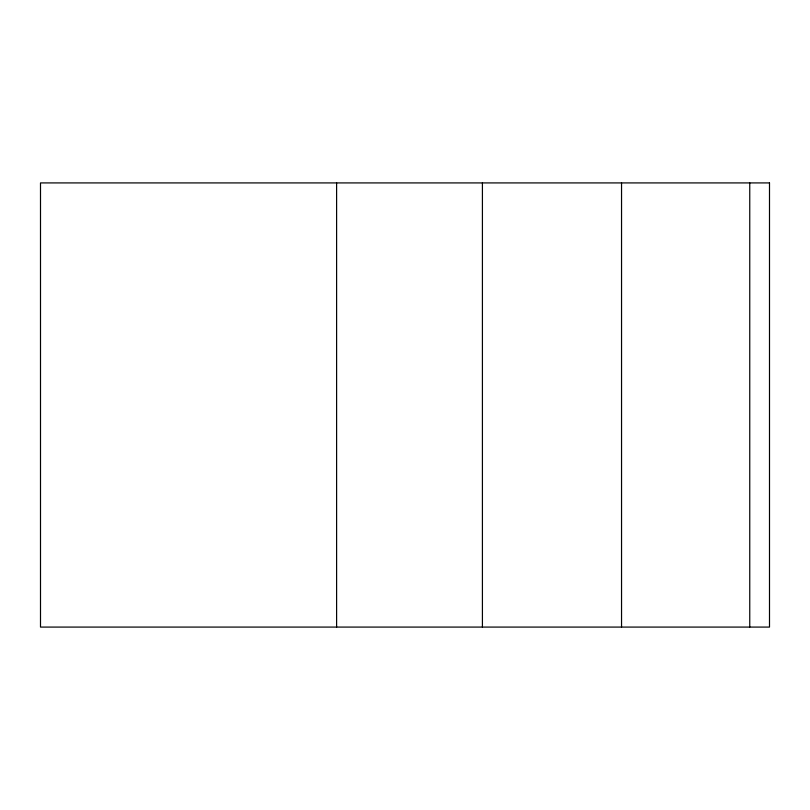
<?xml version="1.0" encoding="UTF-8"?>
<svg xmlns="http://www.w3.org/2000/svg" width="810" height="810" viewBox="0 0 810 810"><rect width="100%" height="100%" fill="white"/><g stroke="black" fill="none" stroke-linecap="round" stroke-linejoin="round"><path stroke-width="1.21" d="M749.756 182.918L749.756 627.082M621.543 182.918L621.543 627.082M482.416 182.918L482.416 627.082M336.606 182.918L336.606 627.082M769.5 182.918L40.5 182.918L40.5 627.082L769.5 627.082L769.5 182.918"/></g></svg>
